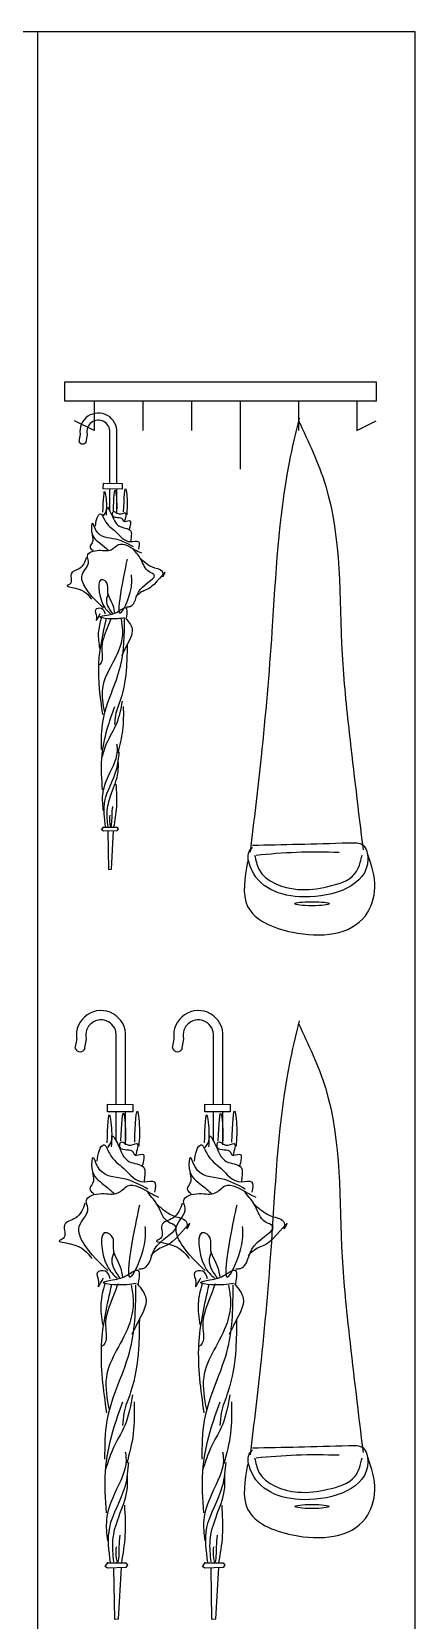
# Model space of a CAD drawing. Header units: inches. Extents: x 8.4 to 50.9, y 14.4 to 39.2.
# Drawn here: x 9.758 to 10.152, y 15.964 to 17.598 of the extents above; entities that cross this region are included whole.
import ezdxf

# ---------------------------------------------------------------- set-up
doc = ezdxf.new("R2010")
doc.units = ezdxf.units.IN
doc.header["$MEASUREMENT"] = 0
doc.layers.add('1', color=1, linetype='Continuous')

msp = doc.modelspace()

# ---------------------------------------------------------------- linework, layer by layer
at = {"layer": '1'}
for p, q in [((10.152, 17.5978), (8.952, 17.5978)), ((9.764, 17.5978), (9.764, 15.5578)), ((10.152, 15.4978), (10.152, 17.5978)), ((9.792, 17.2178), (9.792, 17.2378)), ((9.792, 17.2378), (10.112, 17.2378)), ((10.112, 17.2378), (10.112, 17.2178)), ((10.112, 17.2178), (9.792, 17.2178)), ((9.822, 17.2178), (9.822, 17.1878)), ((9.872, 17.2178), (9.872, 17.1878)), ((9.922, 17.2178), (9.922, 17.1878)), ((9.972, 17.2178), (9.972, 17.1478)), ((10.032, 17.2178), (10.032, 17.1878)), ((10.092, 17.2178), (10.092, 17.1878)), ((9.822, 17.1878), (9.802, 17.1978)), ((10.092, 17.1878), (10.112, 17.1978)), ((9.8076, 17.1839), (9.8063, 17.1765)), ((9.8149, 17.1839), (9.8134, 17.1753)), ((9.8381, 17.1333), (9.8381, 17.1857)), ((9.8453, 17.1332), (9.8453, 17.1854)), ((9.8314, 17.1276), (9.8315, 17.1334)), ((9.8509, 17.1274), (9.8314, 17.1276)), ((9.8315, 17.1334), (9.851, 17.1332)), ((9.8381, 17.1049), (9.8381, 17.1275)), ((9.8453, 17.1029), (9.8453, 17.1274)), ((9.851, 17.1332), (9.8509, 17.1274)), ((9.8296, 16.7768), (9.832, 16.78)), ((9.8315, 16.7756), (9.8296, 16.7768)), ((9.8455, 16.7759), (9.8315, 16.7756)), ((9.8316, 16.7797), (9.8455, 16.7797)), ((9.8361, 16.7756), (9.8367, 16.7362)), ((9.84, 16.7363), (9.8421, 16.7759)), ((9.8455, 16.7797), (9.8467, 16.7778)), ((9.8467, 16.7778), (9.8455, 16.7759)), ((9.8367, 16.7362), (9.84, 16.7363)), ((9.8041, 16.5621), (9.8023, 16.5522)), ((9.8138, 16.5621), (9.8118, 16.5506)), ((9.8448, 16.4946), (9.8448, 16.5644)), ((9.8544, 16.4945), (9.8544, 16.5641)), ((9.9041, 16.5621), (9.9023, 16.5522)), ((9.9138, 16.5621), (9.9118, 16.5506)), ((9.9448, 16.4946), (9.9448, 16.5644)), ((9.9544, 16.4945), (9.9544, 16.5641)), ((9.8358, 16.487), (9.8358, 16.4947)), ((9.8358, 16.4947), (9.8619, 16.4944)), ((9.8618, 16.4867), (9.8358, 16.487)), ((9.8448, 16.4567), (9.8448, 16.4869)), ((9.8544, 16.454), (9.8544, 16.4867)), ((9.8619, 16.4944), (9.8618, 16.4867)), ((9.9358, 16.487), (9.9358, 16.4947)), ((9.9358, 16.4947), (9.9619, 16.4944)), ((9.9618, 16.4867), (9.9358, 16.487)), ((9.9448, 16.4567), (9.9448, 16.4869)), ((9.9544, 16.454), (9.9544, 16.4867)), ((9.9619, 16.4944), (9.9618, 16.4867)), ((9.8333, 16.0192), (9.8365, 16.0236)), ((9.8359, 16.0176), (9.8333, 16.0192)), ((9.8545, 16.018), (9.8359, 16.0176)), ((9.836, 16.0231), (9.8546, 16.0231)), ((9.842, 16.0176), (9.8428, 15.9651)), ((9.8472, 15.9653), (9.8501, 16.0181)), ((9.8562, 16.0206), (9.8545, 16.018)), ((9.8546, 16.0231), (9.8562, 16.0206)), ((9.9333, 16.0192), (9.9365, 16.0236)), ((9.9359, 16.0176), (9.9333, 16.0192)), ((9.9545, 16.018), (9.9359, 16.0176)), ((9.936, 16.0231), (9.9546, 16.0231)), ((9.942, 16.0176), (9.9428, 15.9651)), ((9.9472, 15.9653), (9.9501, 16.0181)), ((9.9562, 16.0206), (9.9545, 16.018)), ((9.9546, 16.0231), (9.9562, 16.0206)), ((9.8428, 15.9651), (9.8472, 15.9653)), ((9.9428, 15.9651), (9.9472, 15.9653))]:
    msp.add_line(p, q, dxfattribs=at)
for centre, radius, start, end in [((9.8264, 17.1866), 0.019, 356.383, 188.2245), ((9.8264, 17.1866), 0.0118, 355.408, 193.171), ((9.8103, 17.178), 0.00414, 204.0427, 336.3226), ((9.8291, 16.5657), 0.0253, 356.383, 188.2245), ((9.9291, 16.5657), 0.0253, 356.383, 188.2245), ((9.8291, 16.5657), 0.0157, 355.408, 193.171), ((9.9291, 16.5657), 0.0157, 355.408, 193.171), ((9.8077, 16.5542), 0.00552, 204.0427, 336.3226), ((9.9077, 16.5542), 0.00552, 204.0427, 336.3226)]:
    msp.add_arc(centre, radius, start, end, dxfattribs=at)
for centre in [(10.0459, 16.7009), (10.0459, 16.0809)]:
    msp.add_ellipse(centre, major_axis=(-0.0177, 0), ratio=0.117851, dxfattribs=at)
for points in [[(10.0327, 17.2004), (10.0224, 17.1547), (10.0047, 16.9809), (9.9936, 16.8519), (9.9823, 16.7539)], [(10.032, 17.1978), (10.0597, 17.1314), (10.0769, 16.9573), (10.0842, 16.8763), (10.0984, 16.7563)], [(9.8311, 17.1036), (9.8332, 17.1245), (9.8343, 17.1173), (9.8343, 17.1006)], [(9.8418, 17.1051), (9.8439, 17.126), (9.8449, 17.1188), (9.845, 17.1022)], [(9.8523, 17.104), (9.8547, 17.1272), (9.8557, 17.1201), (9.8555, 17.1011)], [(9.8316, 17.1), (9.8349, 17.1067), (9.8351, 17.1084), (9.8397, 17.1018), (9.8497, 17.0885), (9.8598, 17.084), (9.8601, 17.0787), (9.8596, 17.0734)], [(9.8626, 17.0679), (9.8441, 17.0759), (9.8239, 17.085), (9.8203, 17.0924), (9.8194, 17.0837), (9.8287, 17.0713), (9.8367, 17.0644)], [(9.8235, 17.0894), (9.8252, 17.098), (9.8283, 17.1021), (9.8329, 17.0955), (9.844, 17.0838), (9.8596, 17.0734), (9.8675, 17.0735), (9.8676, 17.0656)], [(9.8582, 17.085), (9.8583, 17.0947), (9.8521, 17.0944), (9.8514, 17.0962), (9.8412, 17.0999), (9.8417, 17.1043), (9.8476, 17.1019), (9.8539, 17.103), (9.8529, 17.0934)], [(9.8199, 17.0801), (9.82, 17.0722), (9.8178, 17.068), (9.8209, 17.0642)], [(9.8316, 17.0052), (9.8134, 17.0255), (9.8096, 17.039), (9.8163, 17.0533), (9.8151, 17.0587), (9.8271, 17.0645), (9.8394, 17.065), (9.847, 17.0703), (9.864, 17.0651), (9.8707, 17.0618)], [(9.8554, 17.0062), (9.859, 17.0068), (9.8695, 17.0241), (9.8835, 17.0396), (9.8783, 17.0425), (9.8703, 17.0549), (9.8623, 17.0653)], [(9.814, 17.057), (9.8067, 17.0455), (9.7983, 17.0402), (9.7972, 17.0297), (9.7944, 17.0283), (9.8029, 17.0256), (9.8193, 17.0143)], [(9.856, 17.0554), (9.8507, 17.0295), (9.8486, 16.9999), (9.86, 17.0251), (9.8605, 17.0391)], [(9.8689, 17.0566), (9.8754, 17.0513), (9.8842, 17.0465), (9.8928, 17.0402), (9.8925, 17.0372), (9.8943, 17.0401), (9.8814, 17.0274), (9.8708, 17.0216), (9.8649, 17.0168)], [(9.8433, 16.9996), (9.8415, 17.0077), (9.836, 17.0223), (9.8351, 17.0311), (9.831, 17.0342), (9.8311, 17.0087), (9.8389, 16.9991)], [(9.8415, 16.9989), (9.835, 17.0127), (9.8366, 17.0196)], [(9.8336, 16.9988), (9.8297, 17.0045), (9.8235, 17.0033), (9.8245, 16.9962), (9.8242, 16.9927), (9.8283, 16.9993)], [(9.8294, 16.9948), (9.8263, 16.9797), (9.8277, 16.9633)], [(9.8309, 16.8954), (9.8269, 16.9479), (9.8347, 16.9943)], [(9.8393, 16.9947), (9.8356, 16.9845), (9.8298, 16.9623), (9.8283, 16.9475), (9.8274, 16.9467)], [(9.8534, 16.995), (9.8366, 16.9941), (9.828, 16.9959), (9.8352, 16.9978), (9.847, 17.0018), (9.8544, 17.0055), (9.8551, 16.9949)], [(9.8497, 16.9936), (9.8512, 16.9821), (9.8485, 16.9648), (9.8305, 16.9227), (9.8326, 16.8978)], [(9.8295, 16.8594), (9.8312, 16.8893), (9.8492, 16.9454), (9.8533, 16.9942)], [(9.8542, 16.9949), (9.861, 16.9837), (9.8547, 16.965), (9.8503, 16.9558)], [(9.856, 16.9674), (9.8553, 16.9448), (9.8492, 16.9111), (9.844, 16.895), (9.8431, 16.8854)], [(9.8307, 16.8182), (9.8298, 16.8499), (9.8356, 16.8809), (9.8432, 16.9038)], [(9.8508, 16.9092), (9.8449, 16.8861), (9.8349, 16.866), (9.83, 16.8516)], [(9.852, 16.9038), (9.8512, 16.8793), (9.8462, 16.8561)], [(9.8316, 16.7965), (9.8309, 16.8128), (9.8368, 16.8325), (9.8459, 16.8614), (9.8454, 16.865)], [(9.8337, 16.7799), (9.8331, 16.8068), (9.8451, 16.8389), (9.8479, 16.8571)], [(9.8363, 16.7805), (9.8356, 16.7969), (9.84, 16.8148), (9.8466, 16.8361), (9.8469, 16.8475)], [(9.8445, 16.824), (9.8449, 16.8006), (9.8421, 16.7796)], [(9.8381, 16.7919), (9.8382, 16.7828), (9.8391, 16.78), (9.8402, 16.7847), (9.8405, 16.792), (9.8411, 16.801)], [(9.9798, 16.7442), (9.9798, 16.6982), (10.0258, 16.6716), (10.1008, 16.6886), (10.1105, 16.7176), (10.1033, 16.7515)], [(9.9847, 16.7612), (10.0839, 16.7636), (10.0984, 16.7612), (10.1033, 16.7466), (10.0379, 16.7079), (9.9823, 16.7394), (9.9823, 16.7563), (9.9847, 16.7587)], [(9.987, 16.751), (9.9914, 16.7363), (10.0312, 16.7157), (10.0621, 16.7186), (10.0901, 16.7319), (10.0975, 16.751)], [(9.9885, 16.751), (10.0297, 16.754), (10.0739, 16.754)], [(10.0327, 16.5804), (10.0224, 16.5347), (10.0047, 16.3609), (9.9936, 16.2319), (9.9823, 16.1339)], [(10.032, 16.5778), (10.0597, 16.5114), (10.0769, 16.3373), (10.0842, 16.2563), (10.0984, 16.1363)], [(9.8354, 16.455), (9.8382, 16.4828), (9.8396, 16.4733), (9.8396, 16.451)], [(9.8496, 16.457), (9.8524, 16.4848), (9.8538, 16.4753), (9.8539, 16.453)], [(9.8637, 16.4556), (9.8668, 16.4864), (9.8682, 16.4769), (9.8679, 16.4516)], [(9.9354, 16.455), (9.9382, 16.4828), (9.9396, 16.4733), (9.9396, 16.451)], [(9.9496, 16.457), (9.9524, 16.4848), (9.9538, 16.4753), (9.9539, 16.453)], [(9.9637, 16.4556), (9.9668, 16.4864), (9.9682, 16.4769), (9.9679, 16.4516)], [(9.836, 16.4502), (9.8404, 16.4591), (9.8407, 16.4614), (9.8468, 16.4526), (9.8602, 16.4348), (9.8736, 16.4288), (9.8741, 16.4217), (9.8734, 16.4148)], [(9.8714, 16.4302), (9.8716, 16.443), (9.8634, 16.4427), (9.8624, 16.4451), (9.8489, 16.45), (9.8495, 16.4558), (9.8573, 16.4527), (9.8657, 16.4542), (9.8644, 16.4414)], [(9.936, 16.4502), (9.9404, 16.4591), (9.9407, 16.4614), (9.9468, 16.4526), (9.9602, 16.4348), (9.9736, 16.4288), (9.9741, 16.4217), (9.9734, 16.4148)], [(9.9714, 16.4302), (9.9716, 16.443), (9.9634, 16.4427), (9.9624, 16.4451), (9.9489, 16.45), (9.9495, 16.4558), (9.9573, 16.4527), (9.9657, 16.4542), (9.9644, 16.4414)], [(9.8773, 16.4073), (9.8526, 16.418), (9.8258, 16.4302), (9.8209, 16.44), (9.8197, 16.4284), (9.8321, 16.4119), (9.8429, 16.4026)], [(9.8252, 16.4361), (9.8275, 16.4475), (9.8316, 16.453), (9.8377, 16.4442), (9.8525, 16.4286), (9.8734, 16.4148), (9.8839, 16.4148), (9.884, 16.4043)], [(9.9773, 16.4073), (9.9526, 16.418), (9.9258, 16.4302), (9.9209, 16.44), (9.9197, 16.4284), (9.9321, 16.4119), (9.9429, 16.4026)], [(9.9252, 16.4361), (9.9275, 16.4475), (9.9316, 16.453), (9.9377, 16.4442), (9.9525, 16.4286), (9.9734, 16.4148), (9.9839, 16.4148), (9.984, 16.4043)], [(9.8204, 16.4237), (9.8205, 16.4131), (9.8176, 16.4076), (9.8218, 16.4025)], [(9.9204, 16.4237), (9.9205, 16.4131), (9.9176, 16.4076), (9.9218, 16.4025)], [(9.836, 16.3237), (9.8118, 16.3508), (9.8066, 16.3689), (9.8156, 16.3879), (9.814, 16.3951), (9.83, 16.4028), (9.8465, 16.4034), (9.8566, 16.4106), (9.8793, 16.4036), (9.8882, 16.3992)], [(9.936, 16.3237), (9.9118, 16.3508), (9.9066, 16.3689), (9.9156, 16.3879), (9.914, 16.3951), (9.93, 16.4028), (9.9465, 16.4034), (9.9566, 16.4106), (9.9793, 16.4036), (9.9882, 16.3992)], [(9.8126, 16.3929), (9.8028, 16.3775), (9.7916, 16.3704), (9.7902, 16.3565), (9.7864, 16.3545), (9.7978, 16.351), (9.8197, 16.3359)], [(9.8686, 16.3907), (9.8616, 16.3562), (9.8587, 16.3167), (9.8738, 16.3503), (9.8746, 16.369)], [(9.8678, 16.3252), (9.8725, 16.3258), (9.8866, 16.349), (9.9052, 16.3697), (9.8983, 16.3735), (9.8876, 16.39), (9.877, 16.4038)], [(9.8858, 16.3923), (9.8944, 16.3852), (9.9061, 16.3789), (9.9176, 16.3705), (9.9172, 16.3664), (9.9197, 16.3703), (9.9025, 16.3534), (9.8883, 16.3456), (9.8804, 16.3392)], [(9.9126, 16.3929), (9.9028, 16.3775), (9.8916, 16.3704), (9.8902, 16.3565), (9.8864, 16.3545), (9.8978, 16.351), (9.9197, 16.3359)], [(9.9686, 16.3907), (9.9616, 16.3562), (9.9587, 16.3167), (9.9738, 16.3503), (9.9746, 16.369)], [(9.9678, 16.3252), (9.9725, 16.3258), (9.9866, 16.349), (10.0052, 16.3697), (9.9983, 16.3735), (9.9876, 16.39), (9.977, 16.4038)], [(9.9858, 16.3923), (9.9944, 16.3852), (10.0061, 16.3789), (10.0176, 16.3705), (10.0172, 16.3664), (10.0197, 16.3703), (10.0025, 16.3534), (9.9883, 16.3456), (9.9804, 16.3392)], [(9.8516, 16.3163), (9.8492, 16.327), (9.8418, 16.3465), (9.8407, 16.3584), (9.8353, 16.3624), (9.8353, 16.3285), (9.8457, 16.3157)], [(9.9516, 16.3163), (9.9492, 16.327), (9.9418, 16.3465), (9.9407, 16.3584), (9.9353, 16.3624), (9.9353, 16.3285), (9.9457, 16.3157)], [(9.8492, 16.3153), (9.8405, 16.3338), (9.8426, 16.3429)], [(9.9492, 16.3153), (9.9405, 16.3338), (9.9426, 16.3429)], [(9.8386, 16.3152), (9.8336, 16.3228), (9.8252, 16.3213), (9.8266, 16.3118), (9.8261, 16.3072), (9.8317, 16.316)], [(9.8651, 16.3102), (9.8427, 16.309), (9.8312, 16.3113), (9.8408, 16.3139), (9.8566, 16.3193), (9.8665, 16.3241), (9.8674, 16.31)], [(9.9386, 16.3152), (9.9336, 16.3228), (9.9252, 16.3213), (9.9266, 16.3118), (9.9261, 16.3072), (9.9317, 16.316)], [(9.9651, 16.3102), (9.9427, 16.309), (9.9312, 16.3113), (9.9408, 16.3139), (9.9566, 16.3193), (9.9665, 16.3241), (9.9674, 16.31)], [(9.833, 16.31), (9.8289, 16.2897), (9.8308, 16.2679)], [(9.8351, 16.1774), (9.8297, 16.2473), (9.8402, 16.3092)], [(9.8463, 16.3098), (9.8414, 16.2962), (9.8337, 16.2666), (9.8317, 16.2469), (9.8304, 16.2458)], [(9.8602, 16.3084), (9.8621, 16.2929), (9.8586, 16.2699), (9.8346, 16.2138), (9.8374, 16.1805)], [(9.8332, 16.1294), (9.8354, 16.1692), (9.8595, 16.244), (9.8649, 16.309)], [(9.8662, 16.3101), (9.8752, 16.2951), (9.8668, 16.2702), (9.8609, 16.2579)], [(9.933, 16.31), (9.9289, 16.2897), (9.9308, 16.2679)], [(9.9351, 16.1774), (9.9297, 16.2473), (9.9402, 16.3092)], [(9.9463, 16.3098), (9.9414, 16.2962), (9.9337, 16.2666), (9.9317, 16.2469), (9.9304, 16.2458)], [(9.9602, 16.3084), (9.9621, 16.2929), (9.9586, 16.2699), (9.9346, 16.2138), (9.9374, 16.1805)], [(9.9332, 16.1294), (9.9354, 16.1692), (9.9595, 16.244), (9.9649, 16.309)], [(9.9662, 16.3101), (9.9752, 16.2951), (9.9668, 16.2702), (9.9609, 16.2579)], [(9.8685, 16.2733), (9.8676, 16.2432), (9.8595, 16.1984), (9.8526, 16.1768), (9.8513, 16.1641)], [(9.9685, 16.2733), (9.9676, 16.2432), (9.9595, 16.1984), (9.9526, 16.1768), (9.9513, 16.1641)], [(9.8616, 16.1958), (9.8538, 16.165), (9.8405, 16.1382), (9.8338, 16.119)], [(9.9616, 16.1958), (9.9538, 16.165), (9.9405, 16.1382), (9.9338, 16.119)], [(9.8348, 16.0745), (9.8336, 16.1167), (9.8413, 16.1581), (9.8515, 16.1886)], [(9.8632, 16.1886), (9.8622, 16.1559), (9.8555, 16.125)], [(9.9348, 16.0745), (9.9336, 16.1167), (9.9413, 16.1581), (9.9515, 16.1886)], [(9.9632, 16.1886), (9.9622, 16.1559), (9.9555, 16.125)], [(9.9847, 16.1412), (10.0839, 16.1436), (10.0984, 16.1412), (10.1033, 16.1266), (10.0379, 16.0879), (9.9823, 16.1194), (9.9823, 16.1363), (9.9847, 16.1387)], [(9.836, 16.0455), (9.8351, 16.0672), (9.8429, 16.0935), (9.8551, 16.1321), (9.8544, 16.1368)], [(9.936, 16.0455), (9.9351, 16.0672), (9.9429, 16.0935), (9.9551, 16.1321), (9.9544, 16.1368)], [(9.9798, 16.1242), (9.9798, 16.0782), (10.0258, 16.0516), (10.1008, 16.0686), (10.1105, 16.0976), (10.1033, 16.1315)], [(9.987, 16.131), (9.9914, 16.1163), (10.0312, 16.0957), (10.0621, 16.0986), (10.0901, 16.1119), (10.0975, 16.131)], [(9.9885, 16.131), (10.0297, 16.134), (10.0739, 16.134)], [(9.8388, 16.0233), (9.838, 16.0592), (9.8541, 16.1021), (9.8577, 16.1263)], [(9.8423, 16.0241), (9.8413, 16.046), (9.8473, 16.07), (9.856, 16.0983), (9.8564, 16.1135)], [(9.9388, 16.0233), (9.938, 16.0592), (9.9541, 16.1021), (9.9577, 16.1263)], [(9.9423, 16.0241), (9.9413, 16.046), (9.9473, 16.07), (9.956, 16.0983), (9.9564, 16.1135)], [(9.8532, 16.0822), (9.8537, 16.051), (9.85, 16.023)], [(9.9532, 16.0822), (9.9537, 16.051), (9.95, 16.023)], [(9.8446, 16.0394), (9.8448, 16.0273), (9.846, 16.0234), (9.8476, 16.0298), (9.8479, 16.0396), (9.8487, 16.0515)], [(9.9446, 16.0394), (9.9448, 16.0273), (9.946, 16.0234), (9.9476, 16.0298), (9.9479, 16.0396), (9.9487, 16.0515)]]:
    msp.add_spline(points, degree=3, dxfattribs=at)

doc.saveas('drawing.dxf')
